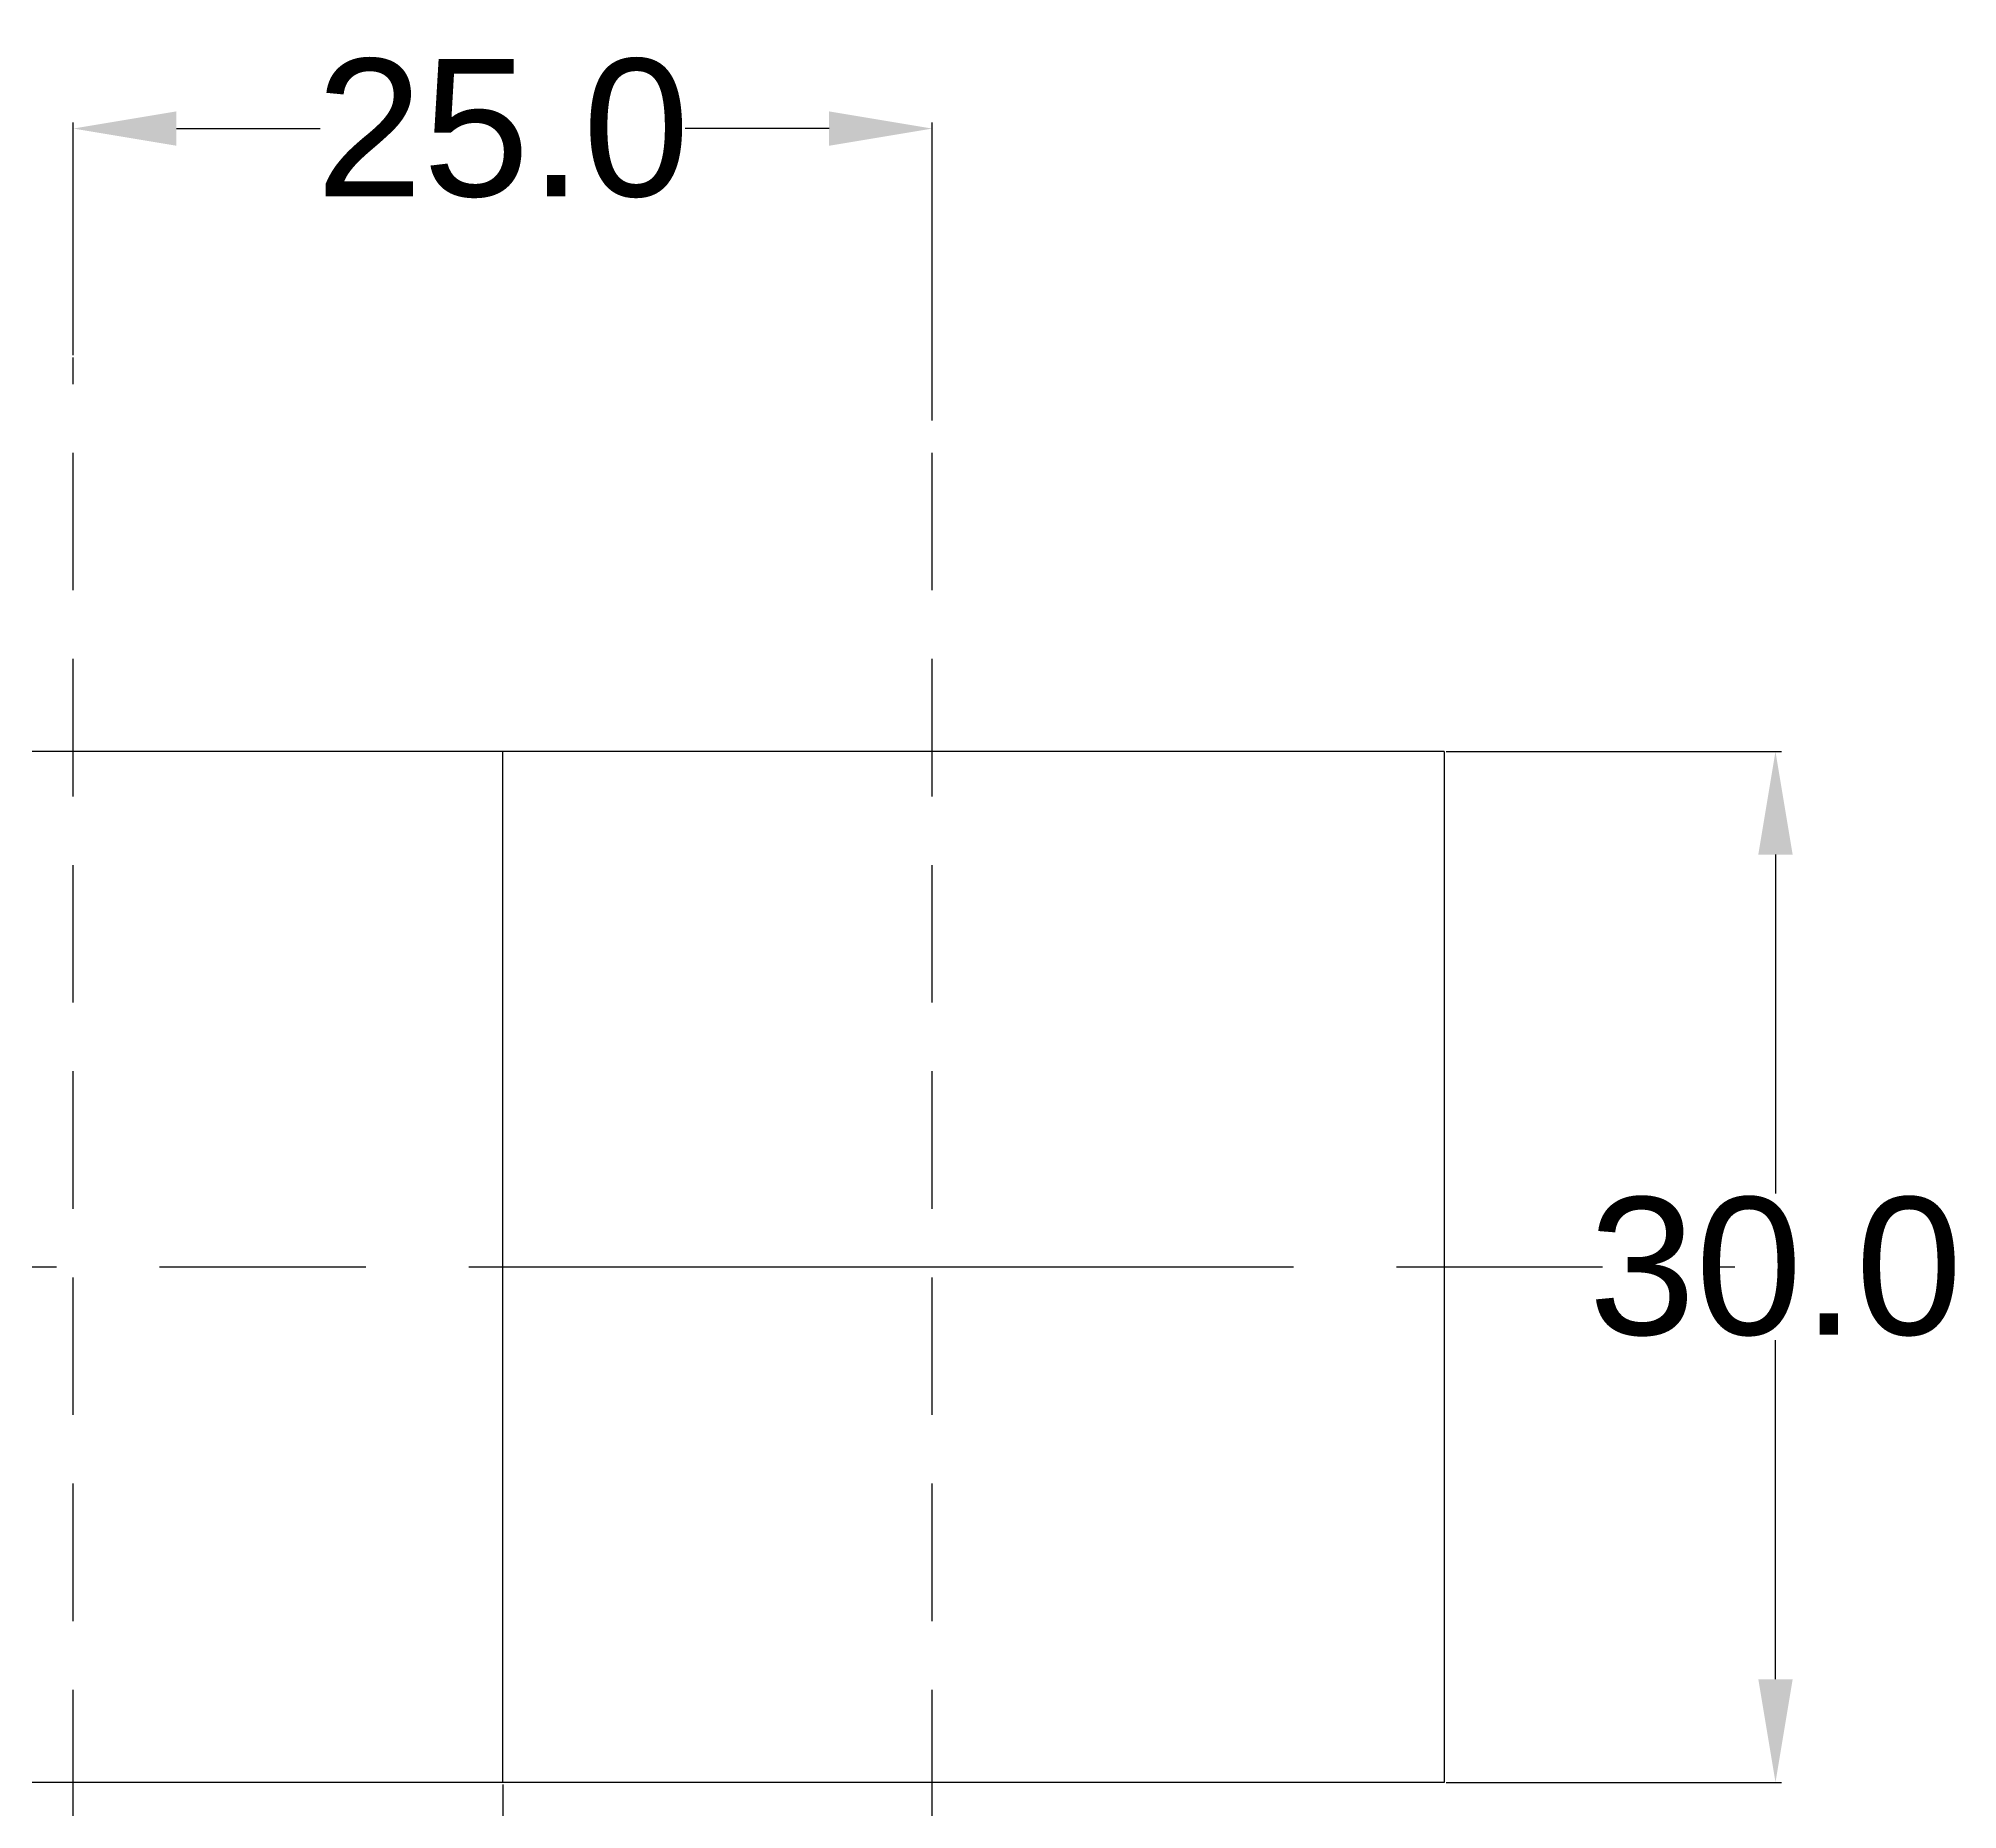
# Model space of a CAD drawing. Header units: millimetres. Extents: x 372 to 874, y 279 to 514.
# Drawn here: x 502.1 to 558, y 409.7 to 461.3 of the extents above; entities that cross this region are included whole.
import ezdxf

# ---------------------------------------------------------------- set-up
doc = ezdxf.new("R2010")
doc.units = ezdxf.units.MM
doc.header["$MEASUREMENT"] = 0
doc.linetypes.add('ACAD_ISO08W100', pattern=[36, 24, -3, 6, -3])
doc.linetypes.add('DASHED', pattern=[0.75, 0.5, -0.25])
doc.styles.get("Standard").update_dxf_attribs({"font": 'arial.ttf', "height": 4})
doc.dimstyles.get("Standard").update_dxf_attribs({"dimtxt": 0.18, "dimasz": 3, "dimexe": 0.18, "dimexo": 0.0625, "dimgap": 0.09, "dimtad": 0, "dimtih": 1, "dimtoh": 1, "dimdec": 1, "dimzin": 0, "dimdsep": 46, "dimtxsty": 'Standard', "dimcen": 0.09, "dimadec": 0, "dimazin": 0, "dimtfac": 1, "dimtdec": 1, "dimtofl": 0, "dimtmove": 0, "dimatfit": 3, "dimfxl": 1, "dimtolj": 1, "dimtzin": 0, "dimarcsym": 0})

# ---------------------------------------------------------------- blocks, each defined once
blk = doc.blocks.new('*D7')
at = {"color": 0, "lineweight": -2, "transparency": 16777216}
for p, q in [((415.666, 410.434), (415.666, 384.325)), ((515.666, 410.434), (515.666, 384.325)), ((418.666, 384.505), (459.022, 384.505)), ((512.666, 384.505), (472.31, 384.505))]:
    blk.add_line(p, q, dxfattribs=at)
at = {"color": 0, "transparency": 16777216}
for points in [[(418.666, 385.005), (418.666, 384.005), (415.666, 384.505)], [(512.666, 385.005), (512.666, 384.005), (515.666, 384.505)]]:
    blk.add_solid(points, dxfattribs=at)
at = {"layer": 'Defpoints', "color": 0, "transparency": 16777216}
for p in [(415.666, 410.496), (515.666, 410.496), (515.666, 384.505)]:
    blk.add_point(p, dxfattribs=at)
at = {"color": 0, "transparency": 16777216, "insert": (465.666, 384.505), "char_height": 4, "attachment_point": 5}
blk.add_mtext('\\A1;100.0', dxfattribs=at)
blk = doc.blocks.new('*D14')
at = {"color": 0, "lineweight": -2, "transparency": 16777216}
for p, q in [((543.129, 440.496), (552.892, 440.496)), ((552.712, 437.496), (552.712, 427.63)), ((552.712, 413.496), (552.712, 423.363)), ((543.129, 410.496), (552.892, 410.496))]:
    blk.add_line(p, q, dxfattribs=at)
at = {"color": 0, "transparency": 16777216}
for points in [[(552.212, 437.496), (553.212, 437.496), (552.712, 440.496)], [(552.212, 413.496), (553.212, 413.496), (552.712, 410.496)]]:
    blk.add_solid(points, dxfattribs=at)
at = {"layer": 'Defpoints', "color": 0, "transparency": 16777216}
for p in [(543.066, 440.496), (543.066, 410.496), (552.712, 410.496)]:
    blk.add_point(p, dxfattribs=at)
at = {"color": 0, "transparency": 16777216, "insert": (552.712, 425.496), "char_height": 4, "attachment_point": 5}
blk.add_mtext('\\A1;30.0', dxfattribs=at)
blk = doc.blocks.new('*D15')
at = {"color": 0, "lineweight": -2, "transparency": 16777216}
for p, q in [((503.166, 452.032), (503.166, 458.809)), ((528.166, 450.131), (528.166, 458.809)), ((506.166, 458.629), (510.354, 458.629)), ((525.166, 458.629), (520.979, 458.629))]:
    blk.add_line(p, q, dxfattribs=at)
at = {"color": 0, "transparency": 16777216}
for points in [[(506.166, 459.129), (506.166, 458.129), (503.166, 458.629)], [(525.166, 459.129), (525.166, 458.129), (528.166, 458.629)]]:
    blk.add_solid(points, dxfattribs=at)
at = {"layer": 'Defpoints', "color": 0, "transparency": 16777216}
for p in [(528.166, 458.629), (503.166, 451.969), (528.166, 450.069)]:
    blk.add_point(p, dxfattribs=at)
at = {"color": 0, "transparency": 16777216, "insert": (515.666, 458.629), "char_height": 4, "attachment_point": 5}
blk.add_mtext('\\A1;25.0', dxfattribs=at)

msp = doc.modelspace()

# ---------------------------------------------------------------- linework, layer by layer
at = {"linetype": 'DASHED', "ltscale": 8}
for p, q in [((503.166, 403.191), (503.166, 451.969)), ((528.166, 403.191), (528.166, 450.069))]:
    msp.add_line(p, q, dxfattribs=at)
for p, q in [((543.066, 440.496), (415.666, 440.496)), ((515.666, 410.496), (515.666, 440.496)), ((543.066, 440.496), (543.066, 410.496)), ((543.066, 410.496), (415.666, 410.496))]:
    msp.add_line(p, q)
at = {"linetype": 'ACAD_ISO08W100'}
msp.add_line((406.679, 425.496), (551.53, 425.496), dxfattribs=at)

# ---------------------------------------------------------------- dimensions: what is measured, and where the dimension line sits
for base, p1, p2, picture, middle in [((528.166, 458.629), (503.166, 451.969), (528.166, 450.069), '*D15', (515.666, 458.629)), ((515.666, 384.505), (415.666, 410.496), (515.666, 410.496), '*D7', (465.666, 384.505))]:
    dim = msp.add_linear_dim(base=base, p1=p1, p2=p2, dimstyle='Standard')
    dim.commit()
    dim.dimension.update_dxf_attribs({"geometry": picture, "text_midpoint": middle})
dim = msp.add_linear_dim(base=(552.712, 410.496), p1=(543.066, 440.496), p2=(543.066, 410.496), angle=90, dimstyle='Standard')
dim.commit()
dim.dimension.update_dxf_attribs({"geometry": '*D14', "text_midpoint": (552.712, 425.496)})

doc.saveas('drawing.dxf')
